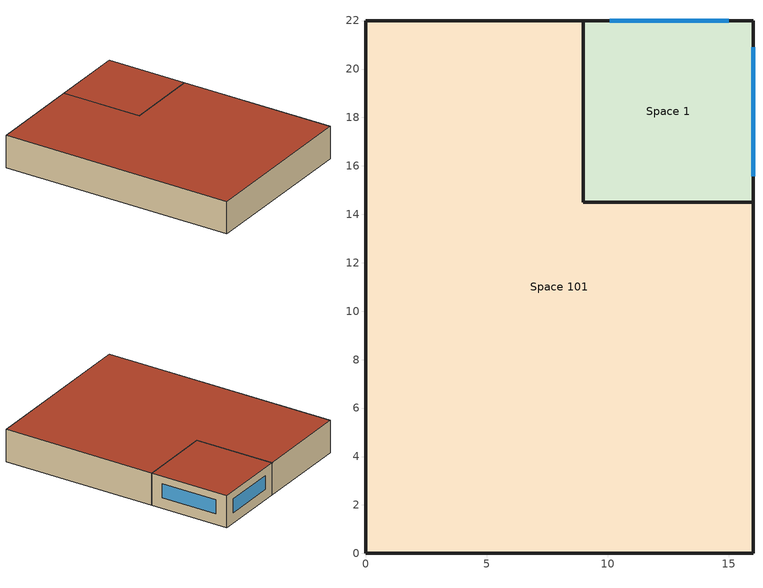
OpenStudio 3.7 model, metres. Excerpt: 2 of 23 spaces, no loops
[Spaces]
Space 101
 floor ground: 9,22 9,14.5 16,14.5 16,0 0,0 0,22 z0
 wall outside: 16,0 16,14.5 9,14.5 9,22 0,22 0,0 16,0 z0:3.05
 roof outside: 16,0 16,14.5 9,14.5 9,22 0,22 0,0 z3.05
Space 1
 floor ground: 16,22 16,14.5 9,14.5 9,22 z0
 wall outside: 16,22 9,22 9,14.5 16,14.5 16,22 z0:3.05
 window: 16,15.57 16,20.89 z1.02:2.37; 15.01,22 10.09,22 z1.02:2.33
 roof outside: 16,14.5 16,22 9,22 9,14.5 z3.05
[SizingPeriod:DesignDay] Daily Dry-Bulb Temperature Range {deltaC}=9.3; Barometric Pressure {Pa}=100893; Wind Speed {m/s}=4.9; Wind Direction {deg}=220; Rain Indicator=No; Snow Indicator=No; Day of Month=21; Month=7; Day Type=SummerDesignDay; Daylight Saving Time Indicator=No; Dry-Bulb Temperature Range Modifier Type=DefaultMultipliers; Solar Model Indicator=ASHRAETau; ASHRAE Clear Sky Optical Depth for Beam Irradiance=0.465; ASHRAE Clear Sky Optical Depth for Diffuse Irradiance=1.966
Name | Maximum Dry-Bulb Temperature {C} | Humidity Condition Type | Wetbulb or DewPoint at Maximum Dry-Bulb {C} | Enthalpy at Maximum Dry-Bulb {J/kg}
Montreal Int'l Ann Clg .4% Condns WB=>MDB | 28.1 | Wetbulb | 23.2
Montreal Int'l Ann Clg .4% Condns DP=>MDB | 26 | Dewpoint | 21.6
Montreal Int'l Ann Clg .4% Condns Enth=>MDB | 28.1 | Enthalpy | 23 | 69300
[Schedule:Day]
Medium Office Hot Water Equipment Weekends 2: 1, 0, 0.37, 2, 0, 0.26, 3, 0, 0.2, 4, 0, 0.16, 5, 0, 0.16, 6, 0, 0.2, 7, 0, 0.31, 8, 0, 0.48, 9, 0, 0.73, 10, 0, 0.89, 11, 0, 0.9, 12, 0, 0.91, 13, 0, 0.87, 14, 0, 0.8, 15, 0, 0.72, 16, 0, 0.69, 17, 0, 0.72, 18, 0, 0.8, 19, 0, 0.9, 20, 0, 0.93, 21, 0, 0.89, 22, 0, 0.85, 23, 0, 0.72, 24, 0, 0.53
Schedule Day 14; Schedule Day 15; Schedule Day 16: 24, 0, 6
Schedule Day 17: 24, 0, 9
Schedule Day 18; Schedule Day 22: 24, 0, 12
Schedule Day 19: 24, 0, 14
Schedule Day 20: 24, 0, 16
Schedule Day 21: 24, 0, 15
Schedule Day 23: 24, 0, 10
Schedule Day 24: 24, 0, 7
